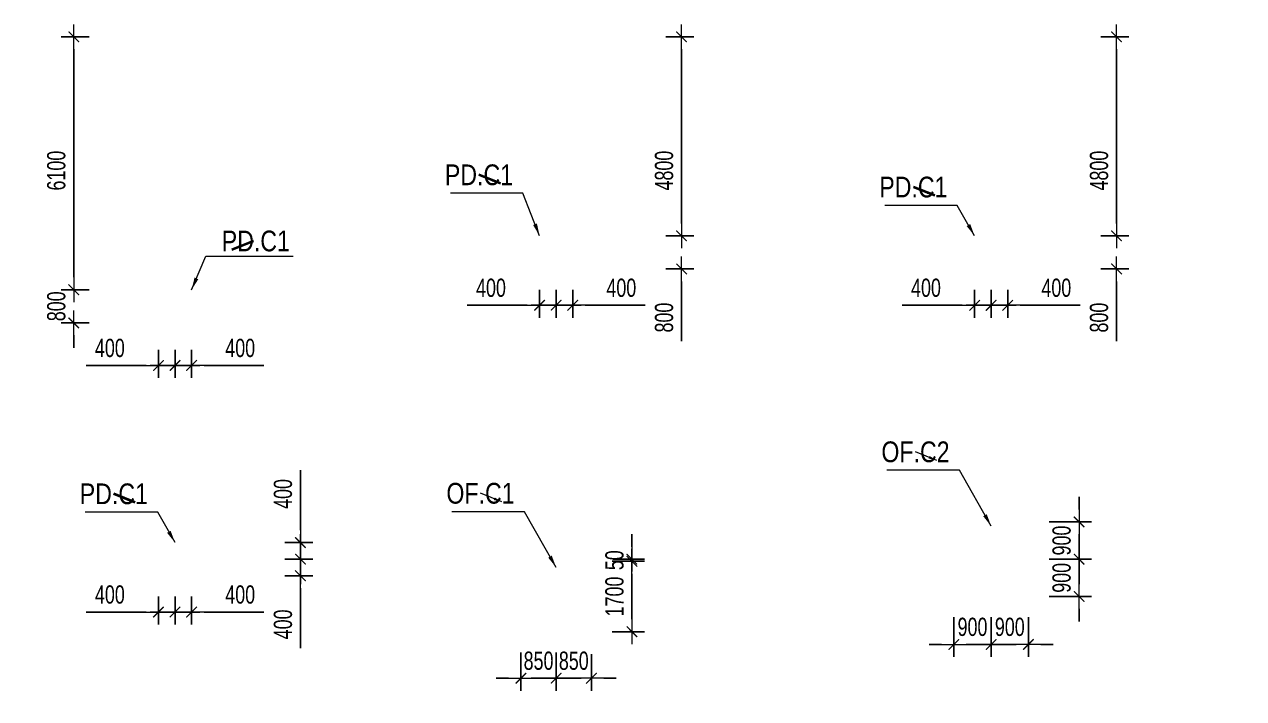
# Model space of a CAD drawing. Header units: millimetres. Extents: x -259680 to 286077, y -1281 to 94455.
# Drawn here: x 22364 to 51794, y 73937 to 90200 of the extents above; entities that cross this region are included whole.
import ezdxf
from ezdxf.enums import TextEntityAlignment as Align

# ---------------------------------------------------------------- set-up
doc = ezdxf.new("R2010")
doc.units = ezdxf.units.MM
doc.layers.get('0').update_dxf_attribs({"lineweight": 20})
doc.layers.get('Defpoints').update_dxf_attribs({"color": 151, "lineweight": 9})
for name, color, linetype, lineweight in [('$0$C1', 20, 'Continuous', 35), ('$1$NDC_S_ANNO', 7, 'Continuous', 20), ('$1$NDC_S_DIM', 1, 'Continuous', 15), ('$1$NDC_S_VN TEXT', 7, 'Continuous', 20), ('NDC_S_DIM', 1, 'Continuous', 15)]:
    doc.layers.add(name, color=color, linetype=linetype, lineweight=lineweight)
doc.styles.add('$1$NDC_DIM', font='', dxfattribs={"width": 0.75})
doc.styles.add('$2$ARIAL', font='arial.ttf', dxfattribs={"width": 0.8})
doc.styles.add('NDC_DIM', font='', dxfattribs={"width": 0.75})
doc.styles.get('$1$NDC_DIM').set_extended_font_data('Dotum')
doc.styles.get('NDC_DIM').set_extended_font_data('Dotum')
doc.dimstyles.new('$0$NDC_dim_150', dxfattribs={"dimscale": 150, "dimtxt": 2.2, "dimasz": 1.5, "dimexe": 1.5, "dimexo": 2.5, "dimgap": 1, "dimtad": 1, "dimdec": 0, "dimzin": 0, "dimdsep": 46, "dimtxsty": '$1$NDC_DIM', "dimblk": '$1$DIMMARK', "dimcen": 0.09, "dimdle": 1.2, "dimclrd": 1, "dimclre": 1, "dimclrt": 3, "dimadec": 0, "dimazin": 0, "dimtfac": 1, "dimtdec": 0, "dimtix": 1, "dimtofl": 0, "dimtmove": 0, "dimatfit": 3, "dimfxl": 6, "dimfxlon": 1, "dimtolj": 1, "dimtzin": 0, "dimarcsym": 0})
doc.dimstyles.new('$1$NDC_dim_iso', dxfattribs={"dimtxt": 2.2, "dimasz": 1, "dimexe": 1.5, "dimexo": 2.5, "dimgap": 1, "dimtad": 1, "dimdec": 0, "dimzin": 0, "dimdsep": 46, "dimtxsty": '$1$NDC_DIM', "dimblk": '$1$DIMMARK', "dimcen": 0.09, "dimdle": 1.2, "dimclrd": 1, "dimclre": 1, "dimclrt": 3, "dimadec": 0, "dimazin": 0, "dimtfac": 1, "dimtdec": 0, "dimtix": 1, "dimtofl": 0, "dimtmove": 0, "dimatfit": 3, "dimfxl": 6, "dimfxlon": 1, "dimtolj": 1, "dimtzin": 0, "dimarcsym": 0})
doc.dimstyles.new('NDC_dim_200', dxfattribs={"dimscale": 200, "dimtxt": 2.2, "dimasz": 1.5, "dimexe": 1.5, "dimexo": 2.5, "dimgap": 1, "dimtad": 1, "dimdec": 0, "dimzin": 0, "dimdsep": 46, "dimtxsty": 'NDC_DIM', "dimblk": 'DIMMARK', "dimcen": 0.09, "dimdle": 1.2, "dimclrd": 1, "dimclre": 1, "dimclrt": 3, "dimadec": 0, "dimazin": 0, "dimtfac": 1, "dimtdec": 0, "dimtix": 1, "dimtofl": 0, "dimtmove": 0, "dimatfit": 3, "dimfxl": 6, "dimfxlon": 1, "dimtolj": 1, "dimtzin": 0, "dimarcsym": 0})

# ---------------------------------------------------------------- blocks, each defined once
blk = doc.blocks.new('$1$DIMMARK')
at = {"layer": '$1$NDC_S_DIM', "color": 1}
blk.add_line((-1.5, 0), (1, 0), dxfattribs=at)
at = {"layer": '$1$NDC_S_DIM', "color": 2, "const_width": 0.1}
blk.add_lwpolyline([(-0.424, -0.424), (0.424, 0.424)], dxfattribs=at)
blk = doc.blocks.new('DIMMARK')
at = {"layer": 'NDC_S_DIM', "color": 1}
blk.add_line((-1.5, 0), (1, 0), dxfattribs=at)
at = {"layer": 'NDC_S_DIM', "color": 2, "const_width": 0.1}
blk.add_lwpolyline([(-0.424, -0.424), (0.424, 0.424)], dxfattribs=at)
blk = doc.blocks.new('*D233')
at = {"layer": 'Defpoints', "color": 0, "ltscale": 100, "transparency": 16777216}
for p in [(26000, 76900), (26400, 76900), (26400, 76024)]:
    blk.add_point(p, dxfattribs=at)
at = {"layer": 'NDC_S_DIM', "color": 1, "lineweight": -2, "ltscale": 100, "transparency": 16777216}
for p, q in [((26000, 76400), (26000, 75724)), ((26400, 76400), (26400, 75724)), ((25700, 76024), (25400, 76024)), ((26700, 76024), (28145, 76024))]:
    blk.add_line(p, q, dxfattribs=at)
at = {"layer": 'NDC_S_DIM', "color": 1, "lineweight": -2, "ltscale": 100, "transparency": 16777216, "xscale": 300, "yscale": 300, "zscale": 300}
blk.add_blockref('DIMMARK', (26000, 76024), dxfattribs=at)
at = {"layer": 'NDC_S_DIM', "color": 1, "lineweight": -2, "ltscale": 100, "transparency": 16777216, "xscale": 300, "yscale": 300, "zscale": 300, "rotation": 180}
blk.add_blockref('DIMMARK', (26400, 76024), dxfattribs=at)
at = {"layer": 'NDC_S_DIM', "color": 3, "ltscale": 100, "transparency": 16777216, "insert": (27573, 76445), "char_height": 440, "attachment_point": 5, "style": 'NDC_DIM'}
blk.add_mtext('\\A1;400', dxfattribs=at)
blk = doc.blocks.new('*D230')
at = {"layer": 'Defpoints', "color": 0, "ltscale": 100, "transparency": 16777216}
for p in [(25600, 76900), (26000, 76900), (26000, 76024)]:
    blk.add_point(p, dxfattribs=at)
at = {"layer": 'NDC_S_DIM', "color": 1, "lineweight": -2, "ltscale": 100, "transparency": 16777216}
for p, q in [((25600, 76400), (25600, 75724)), ((26000, 76400), (26000, 75724)), ((25300, 76024), (23855, 76024)), ((26300, 76024), (26600, 76024))]:
    blk.add_line(p, q, dxfattribs=at)
at = {"layer": 'NDC_S_DIM', "color": 1, "lineweight": -2, "ltscale": 100, "transparency": 16777216, "xscale": 300, "yscale": 300, "zscale": 300}
blk.add_blockref('DIMMARK', (25600, 76024), dxfattribs=at)
at = {"layer": 'NDC_S_DIM', "color": 1, "lineweight": -2, "ltscale": 100, "transparency": 16777216, "xscale": 300, "yscale": 300, "zscale": 300, "rotation": 180}
blk.add_blockref('DIMMARK', (26000, 76024), dxfattribs=at)
at = {"layer": 'NDC_S_DIM', "color": 3, "ltscale": 100, "transparency": 16777216, "insert": (24427, 76445), "char_height": 440, "attachment_point": 5, "style": 'NDC_DIM'}
blk.add_mtext('\\A1;400', dxfattribs=at)
blk = doc.blocks.new('*D231')
at = {"layer": 'Defpoints', "color": 0, "ltscale": 100, "transparency": 16777216}
for p in [(28151, 77700), (29027, 77700), (28151, 77300)]:
    blk.add_point(p, dxfattribs=at)
at = {"layer": 'NDC_S_DIM', "color": 1, "lineweight": -2, "ltscale": 100, "transparency": 16777216}
for p, q in [((29027, 78000), (29027, 79445)), ((28651, 77700), (29327, 77700)), ((28651, 77300), (29327, 77300)), ((29027, 77000), (29027, 76700))]:
    blk.add_line(p, q, dxfattribs=at)
at = {"layer": 'NDC_S_DIM', "color": 1, "lineweight": -2, "ltscale": 100, "transparency": 16777216, "xscale": 300, "yscale": 300, "zscale": 300}
for p, rotation in [((29027, 77700), 270), ((29027, 77300), 90)]:
    blk.add_blockref('DIMMARK', p, dxfattribs=dict(at, rotation=rotation))
at = {"layer": 'NDC_S_DIM', "color": 3, "ltscale": 100, "transparency": 16777216, "insert": (28606, 78873), "char_height": 440, "attachment_point": 5, "rotation": 90, "style": 'NDC_DIM'}
blk.add_mtext('\\A1;400', dxfattribs=at)
blk = doc.blocks.new('*D232')
at = {"layer": 'Defpoints', "color": 0, "ltscale": 100, "transparency": 16777216}
for p in [(28151, 77300), (29027, 77300), (28151, 76900)]:
    blk.add_point(p, dxfattribs=at)
at = {"layer": 'NDC_S_DIM', "color": 1, "lineweight": -2, "ltscale": 100, "transparency": 16777216}
for p, q in [((29027, 77600), (29027, 77900)), ((28651, 77300), (29327, 77300)), ((28651, 76900), (29327, 76900)), ((29027, 76600), (29027, 75155))]:
    blk.add_line(p, q, dxfattribs=at)
at = {"layer": 'NDC_S_DIM', "color": 1, "lineweight": -2, "ltscale": 100, "transparency": 16777216, "xscale": 300, "yscale": 300, "zscale": 300}
for p, rotation in [((29027, 77300), 270), ((29027, 76900), 90)]:
    blk.add_blockref('DIMMARK', p, dxfattribs=dict(at, rotation=rotation))
at = {"layer": 'NDC_S_DIM', "color": 3, "ltscale": 100, "transparency": 16777216, "insert": (28606, 75727), "char_height": 440, "attachment_point": 5, "rotation": 90, "style": 'NDC_DIM'}
blk.add_mtext('\\A1;400', dxfattribs=at)
blk = doc.blocks.new('*D566')
at = {"layer": 'Defpoints', "color": 0, "ltscale": 100, "transparency": 16777216}
for p in [(26000, 82848), (26400, 82848), (26400, 81973)]:
    blk.add_point(p, dxfattribs=at)
at = {"layer": 'NDC_S_DIM', "color": 1, "lineweight": -2, "ltscale": 100, "transparency": 16777216}
for p, q in [((26000, 82348), (26000, 81673)), ((26400, 82348), (26400, 81673)), ((25700, 81973), (25400, 81973)), ((26700, 81973), (28145, 81973))]:
    blk.add_line(p, q, dxfattribs=at)
at = {"layer": 'NDC_S_DIM', "color": 1, "lineweight": -2, "ltscale": 100, "transparency": 16777216, "xscale": 300, "yscale": 300, "zscale": 300}
blk.add_blockref('DIMMARK', (26000, 81973), dxfattribs=at)
at = {"layer": 'NDC_S_DIM', "color": 1, "lineweight": -2, "ltscale": 100, "transparency": 16777216, "xscale": 300, "yscale": 300, "zscale": 300, "rotation": 180}
blk.add_blockref('DIMMARK', (26400, 81973), dxfattribs=at)
at = {"layer": 'NDC_S_DIM', "color": 3, "ltscale": 100, "transparency": 16777216, "insert": (27573, 82393), "char_height": 440, "attachment_point": 5, "style": 'NDC_DIM'}
blk.add_mtext('\\A1;400', dxfattribs=at)
blk = doc.blocks.new('*D567')
at = {"layer": 'Defpoints', "color": 0, "ltscale": 100, "transparency": 16777216}
for p in [(25600, 82848), (26000, 82848), (26000, 81973)]:
    blk.add_point(p, dxfattribs=at)
at = {"layer": 'NDC_S_DIM', "color": 1, "lineweight": -2, "ltscale": 100, "transparency": 16777216}
for p, q in [((25600, 82348), (25600, 81673)), ((26000, 82348), (26000, 81673)), ((25300, 81973), (23855, 81973)), ((26300, 81973), (26600, 81973))]:
    blk.add_line(p, q, dxfattribs=at)
at = {"layer": 'NDC_S_DIM', "color": 1, "lineweight": -2, "ltscale": 100, "transparency": 16777216, "xscale": 300, "yscale": 300, "zscale": 300}
blk.add_blockref('DIMMARK', (25600, 81973), dxfattribs=at)
at = {"layer": 'NDC_S_DIM', "color": 1, "lineweight": -2, "ltscale": 100, "transparency": 16777216, "xscale": 300, "yscale": 300, "zscale": 300, "rotation": 180}
blk.add_blockref('DIMMARK', (26000, 81973), dxfattribs=at)
at = {"layer": 'NDC_S_DIM', "color": 3, "ltscale": 100, "transparency": 16777216, "insert": (24427, 82393), "char_height": 440, "attachment_point": 5, "style": 'NDC_DIM'}
blk.add_mtext('\\A1;400', dxfattribs=at)
blk = doc.blocks.new('*D568')
at = {"layer": 'Defpoints', "color": 0, "ltscale": 100, "transparency": 16777216}
for p in [(35200, 84300), (35600, 84300), (35600, 83425)]:
    blk.add_point(p, dxfattribs=at)
at = {"layer": 'NDC_S_DIM', "color": 1, "lineweight": -2, "ltscale": 100, "transparency": 16777216}
for p, q in [((35200, 83800), (35200, 83125)), ((35600, 83800), (35600, 83125)), ((34900, 83425), (34600, 83425)), ((35900, 83425), (37345, 83425))]:
    blk.add_line(p, q, dxfattribs=at)
at = {"layer": 'NDC_S_DIM', "color": 1, "lineweight": -2, "ltscale": 100, "transparency": 16777216, "xscale": 300, "yscale": 300, "zscale": 300}
blk.add_blockref('DIMMARK', (35200, 83425), dxfattribs=at)
at = {"layer": 'NDC_S_DIM', "color": 1, "lineweight": -2, "ltscale": 100, "transparency": 16777216, "xscale": 300, "yscale": 300, "zscale": 300, "rotation": 180}
blk.add_blockref('DIMMARK', (35600, 83425), dxfattribs=at)
at = {"layer": 'NDC_S_DIM', "color": 3, "ltscale": 100, "transparency": 16777216, "insert": (36773, 83845), "char_height": 440, "attachment_point": 5, "style": 'NDC_DIM'}
blk.add_mtext('\\A1;400', dxfattribs=at)
blk = doc.blocks.new('*D569')
at = {"layer": 'Defpoints', "color": 0, "ltscale": 100, "transparency": 16777216}
for p in [(34800, 84300), (35200, 84300), (35200, 83425)]:
    blk.add_point(p, dxfattribs=at)
at = {"layer": 'NDC_S_DIM', "color": 1, "lineweight": -2, "ltscale": 100, "transparency": 16777216}
for p, q in [((34800, 83800), (34800, 83125)), ((35200, 83800), (35200, 83125)), ((34500, 83425), (33055, 83425)), ((35500, 83425), (35800, 83425))]:
    blk.add_line(p, q, dxfattribs=at)
at = {"layer": 'NDC_S_DIM', "color": 1, "lineweight": -2, "ltscale": 100, "transparency": 16777216, "xscale": 300, "yscale": 300, "zscale": 300}
blk.add_blockref('DIMMARK', (34800, 83425), dxfattribs=at)
at = {"layer": 'NDC_S_DIM', "color": 1, "lineweight": -2, "ltscale": 100, "transparency": 16777216, "xscale": 300, "yscale": 300, "zscale": 300, "rotation": 180}
blk.add_blockref('DIMMARK', (35200, 83425), dxfattribs=at)
at = {"layer": 'NDC_S_DIM', "color": 3, "ltscale": 100, "transparency": 16777216, "insert": (33627, 83845), "char_height": 440, "attachment_point": 5, "style": 'NDC_DIM'}
blk.add_mtext('\\A1;400', dxfattribs=at)
blk = doc.blocks.new('*D570')
at = {"layer": 'Defpoints', "color": 0, "ltscale": 100, "transparency": 16777216}
for p in [(45700, 84300), (46100, 84300), (46100, 83424)]:
    blk.add_point(p, dxfattribs=at)
at = {"layer": 'NDC_S_DIM', "color": 1, "lineweight": -2, "ltscale": 100, "transparency": 16777216}
for p, q in [((45700, 83800), (45700, 83124)), ((46100, 83800), (46100, 83124)), ((45400, 83424), (45100, 83424)), ((46400, 83424), (47845, 83424))]:
    blk.add_line(p, q, dxfattribs=at)
at = {"layer": 'NDC_S_DIM', "color": 1, "lineweight": -2, "ltscale": 100, "transparency": 16777216, "xscale": 300, "yscale": 300, "zscale": 300}
blk.add_blockref('DIMMARK', (45700, 83424), dxfattribs=at)
at = {"layer": 'NDC_S_DIM', "color": 1, "lineweight": -2, "ltscale": 100, "transparency": 16777216, "xscale": 300, "yscale": 300, "zscale": 300, "rotation": 180}
blk.add_blockref('DIMMARK', (46100, 83424), dxfattribs=at)
at = {"layer": 'NDC_S_DIM', "color": 3, "ltscale": 100, "transparency": 16777216, "insert": (47273, 83845), "char_height": 440, "attachment_point": 5, "style": 'NDC_DIM'}
blk.add_mtext('\\A1;400', dxfattribs=at)
blk = doc.blocks.new('*D571')
at = {"layer": 'Defpoints', "color": 0, "ltscale": 100, "transparency": 16777216}
for p in [(45300, 84300), (45700, 84300), (45700, 83424)]:
    blk.add_point(p, dxfattribs=at)
at = {"layer": 'NDC_S_DIM', "color": 1, "lineweight": -2, "ltscale": 100, "transparency": 16777216}
for p, q in [((45300, 83800), (45300, 83124)), ((45700, 83800), (45700, 83124)), ((45000, 83424), (43555, 83424)), ((46000, 83424), (46300, 83424))]:
    blk.add_line(p, q, dxfattribs=at)
at = {"layer": 'NDC_S_DIM', "color": 1, "lineweight": -2, "ltscale": 100, "transparency": 16777216, "xscale": 300, "yscale": 300, "zscale": 300}
blk.add_blockref('DIMMARK', (45300, 83424), dxfattribs=at)
at = {"layer": 'NDC_S_DIM', "color": 1, "lineweight": -2, "ltscale": 100, "transparency": 16777216, "xscale": 300, "yscale": 300, "zscale": 300, "rotation": 180}
blk.add_blockref('DIMMARK', (45700, 83424), dxfattribs=at)
at = {"layer": 'NDC_S_DIM', "color": 3, "ltscale": 100, "transparency": 16777216, "insert": (44127, 83845), "char_height": 440, "attachment_point": 5, "style": 'NDC_DIM'}
blk.add_mtext('\\A1;400', dxfattribs=at)
blk = doc.blocks.new('*D582')
at = {"layer": 'Defpoints', "color": 0, "ltscale": 100, "transparency": 16777216}
for p in [(23555, 89900), (24431, 89900), (24431, 83800)]:
    blk.add_point(p, dxfattribs=at)
at = {"layer": 'NDC_S_DIM', "color": 1, "lineweight": -2, "ltscale": 100, "transparency": 16777216}
for p, q in [((23931, 89900), (23255, 89900)), ((23555, 84100), (23555, 89600)), ((23931, 83800), (23255, 83800))]:
    blk.add_line(p, q, dxfattribs=at)
at = {"layer": 'NDC_S_DIM', "color": 1, "lineweight": -2, "ltscale": 100, "transparency": 16777216, "xscale": 300, "yscale": 300, "zscale": 300}
for p, rotation in [((23555, 89900), 90), ((23555, 83800), 270)]:
    blk.add_blockref('DIMMARK', p, dxfattribs=dict(at, rotation=rotation))
at = {"layer": 'NDC_S_DIM', "color": 3, "ltscale": 100, "transparency": 16777216, "insert": (23135, 86673), "char_height": 440, "attachment_point": 5, "rotation": 90, "style": 'NDC_DIM'}
blk.add_mtext('\\A1;6100', dxfattribs=at)
blk = doc.blocks.new('*D583')
at = {"layer": 'Defpoints', "color": 0, "ltscale": 100, "transparency": 16777216}
for p in [(23555, 83800), (24431, 83800), (24431, 83000)]:
    blk.add_point(p, dxfattribs=at)
at = {"layer": 'NDC_S_DIM', "color": 1, "lineweight": -2, "ltscale": 100, "transparency": 16777216}
for p, q in [((23555, 84100), (23555, 84400)), ((23931, 83800), (23255, 83800)), ((23931, 83000), (23255, 83000)), ((23555, 82700), (23555, 82400))]:
    blk.add_line(p, q, dxfattribs=at)
at = {"layer": 'NDC_S_DIM', "color": 1, "lineweight": -2, "ltscale": 100, "transparency": 16777216, "xscale": 300, "yscale": 300, "zscale": 300}
for p, rotation in [((23555, 83800), 270), ((23555, 83000), 90)]:
    blk.add_blockref('DIMMARK', p, dxfattribs=dict(at, rotation=rotation))
at = {"layer": 'NDC_S_DIM', "color": 3, "ltscale": 100, "transparency": 16777216, "insert": (23135, 83400), "char_height": 440, "attachment_point": 5, "rotation": 90, "style": 'NDC_DIM'}
blk.add_mtext('\\A1;800', dxfattribs=at)
blk = doc.blocks.new('*D584')
at = {"layer": 'Defpoints', "color": 0, "ltscale": 100, "transparency": 16777216}
for p in [(37351, 89900), (38227, 89900), (37351, 85100)]:
    blk.add_point(p, dxfattribs=at)
at = {"layer": 'NDC_S_DIM', "color": 1, "lineweight": -2, "ltscale": 100, "transparency": 16777216}
for p, q in [((37851, 89900), (38527, 89900)), ((38227, 85400), (38227, 89600)), ((37851, 85100), (38527, 85100))]:
    blk.add_line(p, q, dxfattribs=at)
at = {"layer": 'NDC_S_DIM', "color": 1, "lineweight": -2, "ltscale": 100, "transparency": 16777216, "xscale": 300, "yscale": 300, "zscale": 300}
for p, rotation in [((38227, 89900), 90), ((38227, 85100), 270)]:
    blk.add_blockref('DIMMARK', p, dxfattribs=dict(at, rotation=rotation))
at = {"layer": 'NDC_S_DIM', "color": 3, "ltscale": 100, "transparency": 16777216, "insert": (37806, 86673), "char_height": 440, "attachment_point": 5, "rotation": 90, "style": 'NDC_DIM'}
blk.add_mtext('\\A1;4800', dxfattribs=at)
blk = doc.blocks.new('*D585')
at = {"layer": 'Defpoints', "color": 0, "ltscale": 100, "transparency": 16777216}
for p in [(37351, 85100), (38227, 85100), (37351, 84300)]:
    blk.add_point(p, dxfattribs=at)
at = {"layer": 'NDC_S_DIM', "color": 1, "lineweight": -2, "ltscale": 100, "transparency": 16777216}
for p, q in [((38227, 85400), (38227, 85700)), ((37851, 85100), (38527, 85100)), ((37851, 84300), (38527, 84300)), ((38227, 84000), (38227, 82556))]:
    blk.add_line(p, q, dxfattribs=at)
at = {"layer": 'NDC_S_DIM', "color": 1, "lineweight": -2, "ltscale": 100, "transparency": 16777216, "xscale": 300, "yscale": 300, "zscale": 300}
for p, rotation in [((38227, 85100), 270), ((38227, 84300), 90)]:
    blk.add_blockref('DIMMARK', p, dxfattribs=dict(at, rotation=rotation))
at = {"layer": 'NDC_S_DIM', "color": 3, "ltscale": 100, "transparency": 16777216, "insert": (37806, 83128), "char_height": 440, "attachment_point": 5, "rotation": 90, "style": 'NDC_DIM'}
blk.add_mtext('\\A1;800', dxfattribs=at)
blk = doc.blocks.new('*D586')
at = {"layer": 'Defpoints', "color": 0, "ltscale": 100, "transparency": 16777216}
for p in [(47851, 89900), (48727, 89900), (47851, 85100)]:
    blk.add_point(p, dxfattribs=at)
at = {"layer": 'NDC_S_DIM', "color": 1, "lineweight": -2, "ltscale": 100, "transparency": 16777216}
for p, q in [((48351, 89900), (49027, 89900)), ((48727, 85400), (48727, 89600)), ((48351, 85100), (49027, 85100))]:
    blk.add_line(p, q, dxfattribs=at)
at = {"layer": 'NDC_S_DIM', "color": 1, "lineweight": -2, "ltscale": 100, "transparency": 16777216, "xscale": 300, "yscale": 300, "zscale": 300}
for p, rotation in [((48727, 89900), 90), ((48727, 85100), 270)]:
    blk.add_blockref('DIMMARK', p, dxfattribs=dict(at, rotation=rotation))
at = {"layer": 'NDC_S_DIM', "color": 3, "ltscale": 100, "transparency": 16777216, "insert": (48306, 86673), "char_height": 440, "attachment_point": 5, "rotation": 90, "style": 'NDC_DIM'}
blk.add_mtext('\\A1;4800', dxfattribs=at)
blk = doc.blocks.new('*D587')
at = {"layer": 'Defpoints', "color": 0, "ltscale": 100, "transparency": 16777216}
for p in [(47851, 85100), (48727, 85100), (47851, 84300)]:
    blk.add_point(p, dxfattribs=at)
at = {"layer": 'NDC_S_DIM', "color": 1, "lineweight": -2, "ltscale": 100, "transparency": 16777216}
for p, q in [((48727, 85400), (48727, 85700)), ((48351, 85100), (49027, 85100)), ((48351, 84300), (49027, 84300)), ((48727, 84000), (48727, 82556))]:
    blk.add_line(p, q, dxfattribs=at)
at = {"layer": 'NDC_S_DIM', "color": 1, "lineweight": -2, "ltscale": 100, "transparency": 16777216, "xscale": 300, "yscale": 300, "zscale": 300}
for p, rotation in [((48727, 85100), 270), ((48727, 84300), 90)]:
    blk.add_blockref('DIMMARK', p, dxfattribs=dict(at, rotation=rotation))
at = {"layer": 'NDC_S_DIM', "color": 3, "ltscale": 100, "transparency": 16777216, "insert": (48306, 83127), "char_height": 440, "attachment_point": 5, "rotation": 90, "style": 'NDC_DIM'}
blk.add_mtext('\\A1;800', dxfattribs=at)
blk = doc.blocks.new('*D596')
at = {"layer": 'Defpoints', "color": 0, "ltscale": 100, "transparency": 16777216}
for p in [(34350, 75550), (35200, 75550), (35200, 74428)]:
    blk.add_point(p, dxfattribs=at)
at = {"layer": 'NDC_S_DIM', "color": 1, "lineweight": -2, "ltscale": 100, "transparency": 16777216}
for p, q in [((34350, 75050), (34350, 74128)), ((35200, 75050), (35200, 74128)), ((34050, 74428), (33750, 74428)), ((35500, 74428), (35800, 74428))]:
    blk.add_line(p, q, dxfattribs=at)
at = {"layer": 'NDC_S_DIM', "color": 1, "lineweight": -2, "ltscale": 100, "transparency": 16777216, "xscale": 300, "yscale": 300, "zscale": 300}
blk.add_blockref('DIMMARK', (34350, 74428), dxfattribs=at)
at = {"layer": 'NDC_S_DIM', "color": 1, "lineweight": -2, "ltscale": 100, "transparency": 16777216, "xscale": 300, "yscale": 300, "zscale": 300, "rotation": 180}
blk.add_blockref('DIMMARK', (35200, 74428), dxfattribs=at)
at = {"layer": 'NDC_S_DIM', "color": 3, "ltscale": 100, "transparency": 16777216, "insert": (34775, 74848), "char_height": 440, "attachment_point": 5, "style": 'NDC_DIM'}
blk.add_mtext('\\A1;850', dxfattribs=at)
blk = doc.blocks.new('*D597')
at = {"layer": 'Defpoints', "color": 0, "ltscale": 100, "transparency": 16777216}
for p in [(35200, 75510), (36050, 75510), (36050, 74428)]:
    blk.add_point(p, dxfattribs=at)
at = {"layer": 'NDC_S_DIM', "color": 1, "lineweight": -2, "ltscale": 100, "transparency": 16777216}
for p, q in [((35200, 75010), (35200, 74128)), ((36050, 75010), (36050, 74128)), ((34900, 74428), (34600, 74428)), ((36350, 74428), (36650, 74428))]:
    blk.add_line(p, q, dxfattribs=at)
at = {"layer": 'NDC_S_DIM', "color": 1, "lineweight": -2, "ltscale": 100, "transparency": 16777216, "xscale": 300, "yscale": 300, "zscale": 300}
blk.add_blockref('DIMMARK', (35200, 74428), dxfattribs=at)
at = {"layer": 'NDC_S_DIM', "color": 1, "lineweight": -2, "ltscale": 100, "transparency": 16777216, "xscale": 300, "yscale": 300, "zscale": 300, "rotation": 180}
blk.add_blockref('DIMMARK', (36050, 74428), dxfattribs=at)
at = {"layer": 'NDC_S_DIM', "color": 3, "ltscale": 100, "transparency": 16777216, "insert": (35625, 74848), "char_height": 440, "attachment_point": 5, "style": 'NDC_DIM'}
blk.add_mtext('\\A1;850', dxfattribs=at)
blk = doc.blocks.new('*D598')
at = {"layer": 'Defpoints', "color": 0, "ltscale": 100, "transparency": 16777216}
for p in [(36050, 77250), (37029, 77250), (36050, 75550)]:
    blk.add_point(p, dxfattribs=at)
at = {"layer": 'NDC_S_DIM', "color": 1, "lineweight": -2, "ltscale": 100, "transparency": 16777216}
for p, q in [((36550, 77250), (37329, 77250)), ((37029, 75850), (37029, 76950)), ((36550, 75550), (37329, 75550))]:
    blk.add_line(p, q, dxfattribs=at)
at = {"layer": 'NDC_S_DIM', "color": 1, "lineweight": -2, "ltscale": 100, "transparency": 16777216, "xscale": 300, "yscale": 300, "zscale": 300}
for p, rotation in [((37029, 77250), 90), ((37029, 75550), 270)]:
    blk.add_blockref('DIMMARK', p, dxfattribs=dict(at, rotation=rotation))
at = {"layer": 'NDC_S_DIM', "color": 3, "ltscale": 100, "transparency": 16777216, "insert": (36609, 76400), "char_height": 440, "attachment_point": 5, "rotation": 90, "style": 'NDC_DIM'}
blk.add_mtext('\\A1;1700', dxfattribs=at)
blk = doc.blocks.new('*D599')
at = {"layer": 'Defpoints', "color": 0, "ltscale": 100, "transparency": 16777216}
for p in [(36070, 77300), (36070, 77250), (37029, 77300)]:
    blk.add_point(p, dxfattribs=at)
at = {"layer": 'NDC_S_DIM', "color": 1, "lineweight": -2, "ltscale": 100, "transparency": 16777216}
for p, q in [((37029, 77600), (37029, 77900)), ((36570, 77300), (37329, 77300)), ((36570, 77250), (37329, 77250)), ((37029, 76950), (37029, 76650))]:
    blk.add_line(p, q, dxfattribs=at)
at = {"layer": 'NDC_S_DIM', "color": 1, "lineweight": -2, "ltscale": 100, "transparency": 16777216, "xscale": 300, "yscale": 300, "zscale": 300}
for p, rotation in [((37029, 77300), 270), ((37029, 77250), 90)]:
    blk.add_blockref('DIMMARK', p, dxfattribs=dict(at, rotation=rotation))
at = {"layer": 'NDC_S_DIM', "color": 3, "ltscale": 100, "transparency": 16777216, "insert": (36609, 77275), "char_height": 440, "attachment_point": 5, "rotation": 90, "style": 'NDC_DIM'}
blk.add_mtext('\\A1;50', dxfattribs=at)
blk = doc.blocks.new('*D600')
at = {"layer": 'Defpoints', "color": 0, "ltscale": 100, "transparency": 16777216}
for p in [(44800, 76400), (45700, 76400), (44800, 75244)]:
    blk.add_point(p, dxfattribs=at)
at = {"layer": 'NDC_S_DIM', "color": 1, "lineweight": -2, "ltscale": 100, "transparency": 16777216}
for p, q in [((44800, 75900), (44800, 74944)), ((45700, 75900), (45700, 74944)), ((44500, 75244), (44200, 75244)), ((46000, 75244), (46300, 75244))]:
    blk.add_line(p, q, dxfattribs=at)
at = {"layer": 'NDC_S_DIM', "color": 1, "lineweight": -2, "ltscale": 100, "transparency": 16777216, "xscale": 300, "yscale": 300, "zscale": 300}
blk.add_blockref('DIMMARK', (44800, 75244), dxfattribs=at)
at = {"layer": 'NDC_S_DIM', "color": 1, "lineweight": -2, "ltscale": 100, "transparency": 16777216, "xscale": 300, "yscale": 300, "zscale": 300, "rotation": 180}
blk.add_blockref('DIMMARK', (45700, 75244), dxfattribs=at)
at = {"layer": 'NDC_S_DIM', "color": 3, "ltscale": 100, "transparency": 16777216, "insert": (45250, 75665), "char_height": 440, "attachment_point": 5, "style": 'NDC_DIM'}
blk.add_mtext('\\A1;900', dxfattribs=at)
blk = doc.blocks.new('*D601')
at = {"layer": 'Defpoints', "color": 0, "ltscale": 100, "transparency": 16777216}
for p in [(45700, 76400), (46600, 76400), (46600, 75244)]:
    blk.add_point(p, dxfattribs=at)
at = {"layer": 'NDC_S_DIM', "color": 1, "lineweight": -2, "ltscale": 100, "transparency": 16777216}
for p, q in [((45700, 75900), (45700, 74944)), ((46600, 75900), (46600, 74944)), ((45400, 75244), (45100, 75244)), ((46900, 75244), (47200, 75244))]:
    blk.add_line(p, q, dxfattribs=at)
at = {"layer": 'NDC_S_DIM', "color": 1, "lineweight": -2, "ltscale": 100, "transparency": 16777216, "xscale": 300, "yscale": 300, "zscale": 300}
blk.add_blockref('DIMMARK', (45700, 75244), dxfattribs=at)
at = {"layer": 'NDC_S_DIM', "color": 1, "lineweight": -2, "ltscale": 100, "transparency": 16777216, "xscale": 300, "yscale": 300, "zscale": 300, "rotation": 180}
blk.add_blockref('DIMMARK', (46600, 75244), dxfattribs=at)
at = {"layer": 'NDC_S_DIM', "color": 3, "ltscale": 100, "transparency": 16777216, "insert": (46150, 75665), "char_height": 440, "attachment_point": 5, "style": 'NDC_DIM'}
blk.add_mtext('\\A1;900', dxfattribs=at)
blk = doc.blocks.new('*D602')
at = {"layer": 'Defpoints', "color": 0, "ltscale": 100, "transparency": 16777216}
for p in [(46600, 78200), (46600, 77300), (47822, 77300)]:
    blk.add_point(p, dxfattribs=at)
at = {"layer": 'NDC_S_DIM', "color": 1, "lineweight": -2, "ltscale": 100, "transparency": 16777216}
for p, q in [((47822, 78500), (47822, 78800)), ((47100, 78200), (48122, 78200)), ((47100, 77300), (48122, 77300)), ((47822, 77000), (47822, 76700))]:
    blk.add_line(p, q, dxfattribs=at)
at = {"layer": 'NDC_S_DIM', "color": 1, "lineweight": -2, "ltscale": 100, "transparency": 16777216, "xscale": 300, "yscale": 300, "zscale": 300}
for p, rotation in [((47822, 78200), 270), ((47822, 77300), 90)]:
    blk.add_blockref('DIMMARK', p, dxfattribs=dict(at, rotation=rotation))
at = {"layer": 'NDC_S_DIM', "color": 3, "ltscale": 100, "transparency": 16777216, "insert": (47402, 77750), "char_height": 440, "attachment_point": 5, "rotation": 90, "style": 'NDC_DIM'}
blk.add_mtext('\\A1;900', dxfattribs=at)
blk = doc.blocks.new('*D603')
at = {"layer": 'Defpoints', "color": 0, "ltscale": 100, "transparency": 16777216}
for p in [(46600, 77300), (47822, 77300), (46600, 76400)]:
    blk.add_point(p, dxfattribs=at)
at = {"layer": 'NDC_S_DIM', "color": 1, "lineweight": -2, "ltscale": 100, "transparency": 16777216}
for p, q in [((47822, 77600), (47822, 77900)), ((47100, 77300), (48122, 77300)), ((47100, 76400), (48122, 76400)), ((47822, 76100), (47822, 75800))]:
    blk.add_line(p, q, dxfattribs=at)
at = {"layer": 'NDC_S_DIM', "color": 1, "lineweight": -2, "ltscale": 100, "transparency": 16777216, "xscale": 300, "yscale": 300, "zscale": 300}
for p, rotation in [((47822, 77300), 270), ((47822, 76400), 90)]:
    blk.add_blockref('DIMMARK', p, dxfattribs=dict(at, rotation=rotation))
at = {"layer": 'NDC_S_DIM', "color": 3, "ltscale": 100, "transparency": 16777216, "insert": (47402, 76850), "char_height": 440, "attachment_point": 5, "rotation": 90, "style": 'NDC_DIM'}
blk.add_mtext('\\A1;900', dxfattribs=at)
blk = doc.blocks.new('*U220')
at = {"layer": '$1$NDC_S_ANNO', "ltscale": 0.8, "style": '$2$ARIAL', "width": 0.8}
blk.add_attdef('TEN', text='', height=2.5, dxfattribs=at).set_placement((-2.58, 1.03), align=Align.MIDDLE_CENTER)
at = {"layer": '$1$NDC_S_ANNO', "ltscale": 0.8, "style": '$2$ARIAL', "width": 0.8, "flags": 1}
blk.add_attdef('CHU_THICH', text='', height=2.5, dxfattribs=at).set_placement((0, 0), align=Align.MIDDLE_CENTER)
at = {"layer": 'Defpoints'}
blk.add_leader([(0, 0), (-2.58, 1.03)], dimstyle='$1$NDC_dim_iso', override={"dimgap": 0.625, "dimtad": 0}, dxfattribs=at)
blk = doc.blocks.new('$0$co t check')
at = {"layer": '$0$C1', "xscale": 200, "yscale": 200, "zscale": 200}
for p in [(31812, 86366), (42298, 86071), (22998, 78671)]:
    blk.add_blockref('*U220', p, dxfattribs=at).add_auto_attribs({'TEN': 'PD.C1'})
at = {"layer": '$0$C1'}
ref = blk.add_blockref('*U220', (25334, 84771), dxfattribs=dict(at, xscale=-200, yscale=200, zscale=200))
ref.add_attrib('TEN', 'PD.C1', dxfattribs={"layer": '$1$NDC_S_ANNO', "ltscale": 0.8, "height": 500, "style": '$2$ARIAL', "width": 0.8}).set_placement((25909, 84976), align=Align.MIDDLE_CENTER)
at = {"layer": '$1$NDC_S_VN TEXT', "xscale": 200, "yscale": 200, "zscale": 200}
for p, values in [((42349, 79684), {'TEN': 'OF.C2'}), ((31849, 78684), {'TEN': 'OF.C1'})]:
    blk.add_blockref('*U220', p, dxfattribs=at).add_auto_attribs(values)
at = {"layer": '$0$C1'}
for points in [[(32759, 85100), (32356, 86127), (30606, 86127)], [(43259, 85100), (42842, 85832), (41093, 85832)], [(24359, 83797), (24702, 84609), (26814, 84609)], [(23959, 77700), (23542, 78432), (21793, 78432)]]:
    blk.add_leader(points, dimstyle='$0$NDC_dim_150', override={"dimasz": 2, "dimgap": 1, "dimtad": 0}, dxfattribs=at)
for points in [[(43659, 78100), (42893, 79445), (41143, 79445)], [(33159, 77100), (32393, 78445), (30643, 78445)]]:
    blk.add_leader(points, dimstyle='$0$NDC_dim_150', override={"dimasz": 2, "dimgap": 1, "dimtad": 0})

msp = doc.modelspace()

# ---------------------------------------------------------------- hatches: boundary and pattern name
at = {"layer": 'NDC_S_DIM', "ltscale": 100}
h = msp.add_hatch(dxfattribs=at)
h.set_pattern_fill('CROSS', color=256, scale=50)
h.paths.add_polyline_path([(87300, 89500), (87300, 71950), (63350, 71950), (63350, 66800), (44500, 66800), (44500, 64200), (3550, 64200), (3550, 89500)], flags=17)
h.paths.add_polyline_path([(87300, 89500), (87300, 71950), (63350, 71950), (63350, 66800), (44500, 66800), (44500, 64200), (3550, 64200), (3550, 89500)], flags=17)

# ---------------------------------------------------------------- block references
at = {"layer": '$1$NDC_S_DIM'}
msp.add_blockref('$0$co t check', (2040.6, 0), dxfattribs=at)

# ---------------------------------------------------------------- dimensions: what is measured, and where the dimension line sits
at = {"layer": 'NDC_S_DIM', "ltscale": 100}
for base, p1, p2, picture, middle in [((23555, 89900), (24430.5, 83800), (24430.5, 89900), '*D582', (23555, 86672.5)), ((38226.7, 89900.1), (37351.2, 85100.1), (37351.2, 89900.1), '*D584', (38226.7, 86672.7)), ((48726.7, 89900), (47851.2, 85100), (47851.2, 89900), '*D586', (48726.7, 86672.5)), ((38226.7, 85100.1), (37351.2, 84300.1), (37351.2, 85100.1), '*D585', (38226.7, 83127.6)), ((48726.7, 85100), (47851.2, 84300), (47851.2, 85100), '*D587', (48726.7, 83127.5)), ((23555, 83800), (24430.5, 83000), (24430.5, 83800), '*D583', (23555, 83400)), ((29026.7, 77700), (28151.2, 77300), (28151.2, 77700), '*D231', (29026.7, 78872.5)), ((29026.7, 77300), (28151.2, 76900), (28151.2, 77300), '*D232', (29026.7, 75727.5))]:
    dim = msp.add_linear_dim(base=base, p1=p1, p2=p2, angle=90, dimstyle='NDC_dim_200', dxfattribs=at)
    dim.commit()
    dim.dimension.update_dxf_attribs({"geometry": picture, "text_midpoint": middle, "dimtype": 160})
for base, p1, p2, picture, middle in [((35200, 83424.6), (34800, 84300.1), (35200, 84300.1), '*D569', (33627.5, 83424.6)), ((35600, 83424.6), (35200, 84300.1), (35600, 84300.1), '*D568', (36772.5, 83424.6)), ((45700, 83424.4), (45300, 84300), (45700, 84300), '*D571', (44127.5, 83424.4)), ((46100, 83424.4), (45700, 84300), (46100, 84300), '*D570', (47272.5, 83424.4)), ((26000, 81972.6), (25600, 82848.2), (26000, 82848.2), '*D567', (24427.5, 81972.6)), ((26400, 81972.6), (26000, 82848.2), (26400, 82848.2), '*D566', (27572.5, 81972.6)), ((26000, 76024.4), (25600, 76900), (26000, 76900), '*D230', (24427.5, 76024.4)), ((26400, 76024.4), (26000, 76900), (26400, 76900), '*D233', (27572.5, 76024.4))]:
    dim = msp.add_linear_dim(base=base, p1=p1, p2=p2, dimstyle='NDC_dim_200', dxfattribs=at)
    dim.commit()
    dim.dimension.update_dxf_attribs({"geometry": picture, "text_midpoint": middle, "dimtype": 160})
for base, p1, p2, picture, middle in [((47822.3, 77300), (46600, 78200), (46600, 77300), '*D602', (47402, 77750)), ((37029.3, 77300), (36070, 77250), (36070, 77300), '*D599', (36609, 77275)), ((47822.3, 77300), (46600, 76400), (46600, 77300), '*D603', (47402, 76850)), ((37029.3, 77250), (36050, 75550), (36050, 77250), '*D598', (36609, 76400))]:
    dim = msp.add_linear_dim(base=base, p1=p1, p2=p2, angle=90, dimstyle='NDC_dim_200', dxfattribs=at)
    dim.commit()
    dim.dimension.update_dxf_attribs({"geometry": picture, "text_midpoint": middle})
for base, p1, p2, picture, middle in [((44800, 75244.2), (45700, 76400), (44800, 76400), '*D600', (45250, 75664.5)), ((46600, 75244.2), (45700, 76400), (46600, 76400), '*D601', (46150, 75664.5)), ((35200, 74428.1), (34350, 75550), (35200, 75550), '*D596', (34775, 74848.4)), ((36050, 74428.1), (35200, 75510), (36050, 75510), '*D597', (35625, 74848.4))]:
    dim = msp.add_linear_dim(base=base, p1=p1, p2=p2, dimstyle='NDC_dim_200', dxfattribs=at)
    dim.commit()
    dim.dimension.update_dxf_attribs({"geometry": picture, "text_midpoint": middle})

doc.saveas('drawing.dxf')
